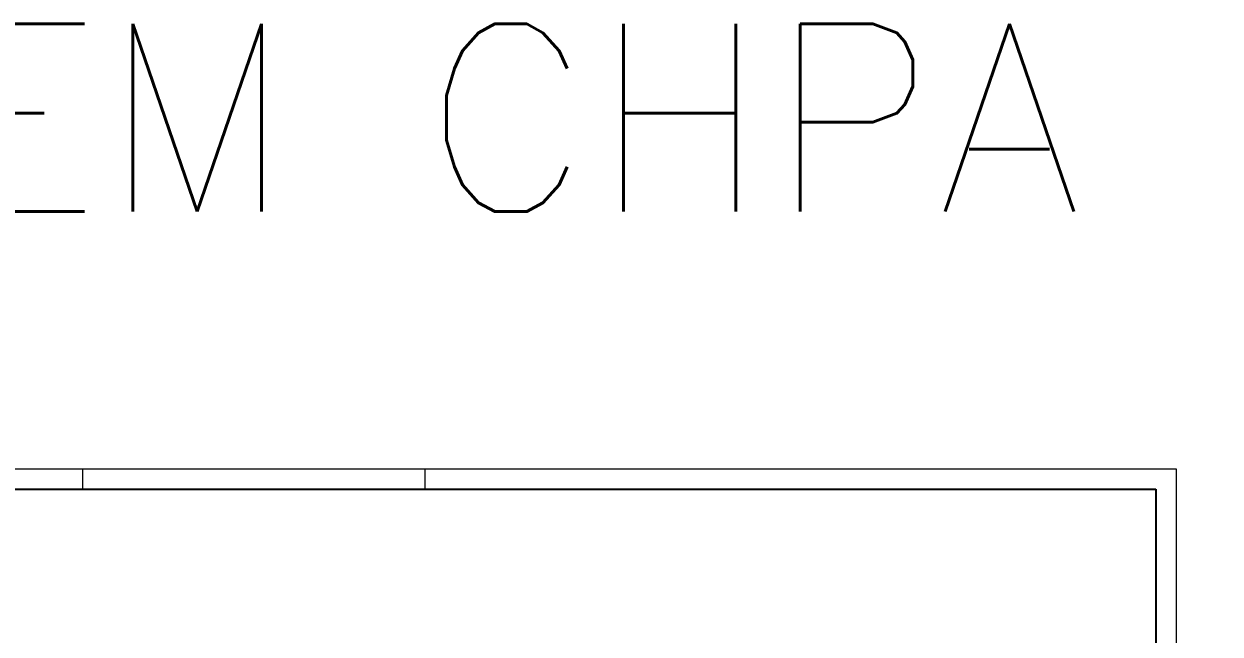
# Model space of a CAD drawing. Header units: millimetres. Extents: x -9777 to 15193, y 190 to 5169.
# Drawn here: x 5212 to 8793, y 3343 to 5169 of the extents above; entities that cross this region are included whole.
import ezdxf

# ---------------------------------------------------------------- set-up
doc = ezdxf.new("R2010")
doc.units = ezdxf.units.MM
doc.layers.add('F-LAJES-NOME', color=4, linetype='Continuous')
doc.layers.add('FOLHA', color=255, linetype='Continuous', lineweight=5)
doc.styles.add('MCP', font='romans.shx')

msp = doc.modelspace()

# ---------------------------------------------------------------- linework, layer by layer
at = {"color": 30}
for p, q in [((2485.81, 3776.4), (8600.49, 3776.4)), ((8600.49, 3776.4), (8600.49, 277.08))]:
    msp.add_line(p, q, dxfattribs=at)
at = {"layer": 'FOLHA'}
for p, q in [((2333.4, 3837.36), (8661.45, 3837.36)), ((5387.69, 3776.4), (5387.69, 3837.36)), ((6411.88, 3837.36), (6411.88, 3776.4)), ((8661.45, 3837.36), (8661.45, 216.11))]:
    msp.add_line(p, q, dxfattribs=at)

# ---------------------------------------------------------------- texts
at = {"layer": 'F-LAJES-NOME', "linetype": 'Continuous', "style": 'MCP'}
msp.add_text('FORNECER O RESTANTE DA METRAGEM EM CHPA PARA ARREMATES', height=561.8366, dxfattribs=at).set_placement((-9872.98, 4606.92))

doc.saveas('drawing.dxf')
